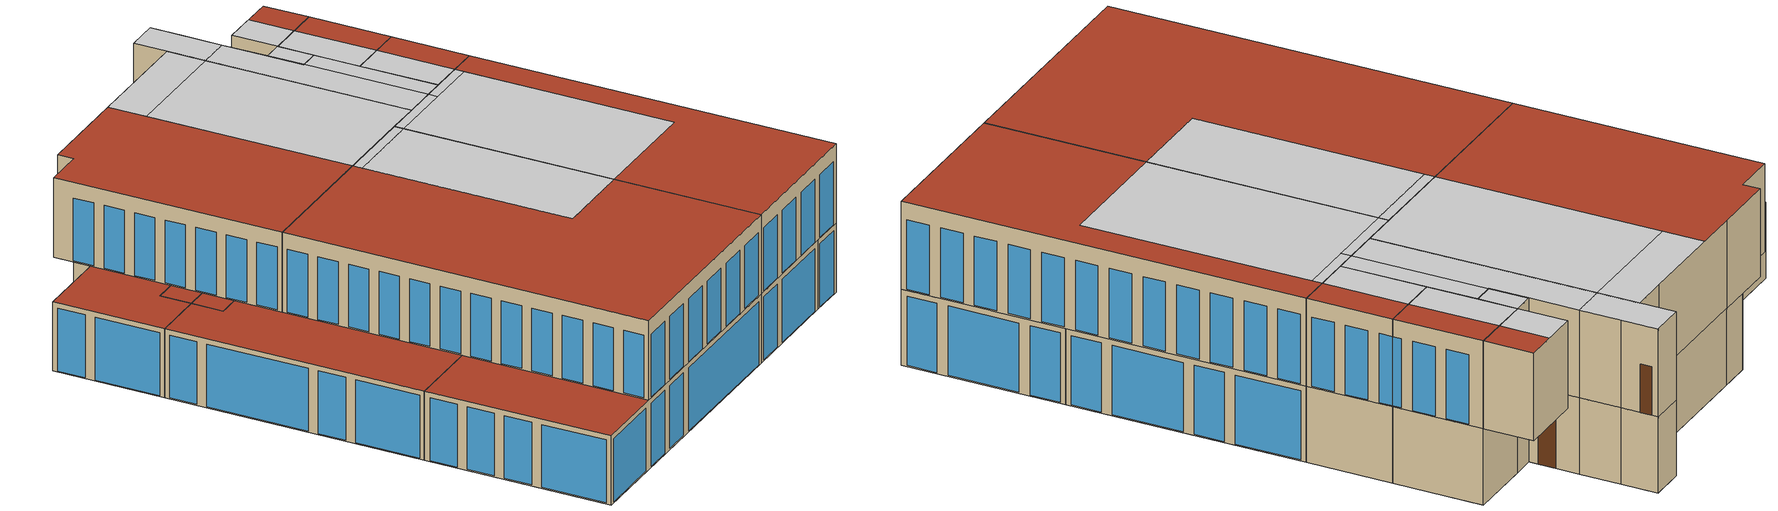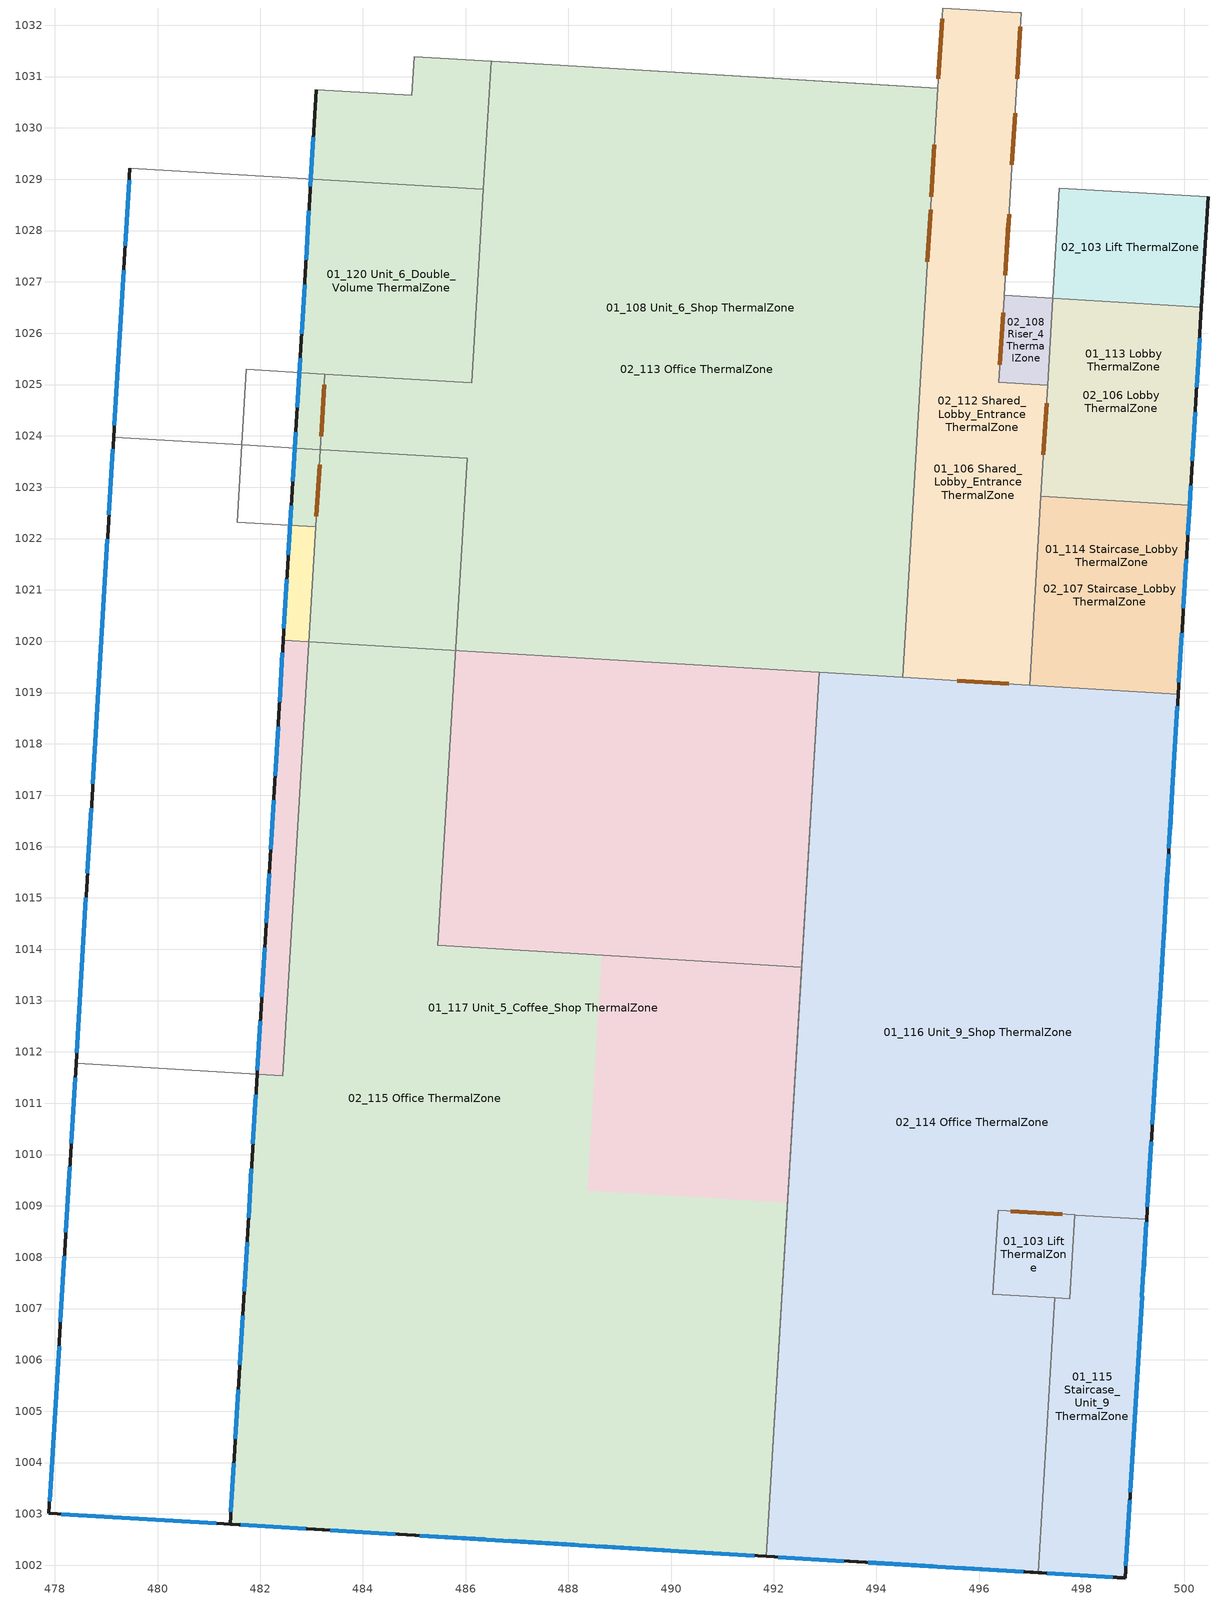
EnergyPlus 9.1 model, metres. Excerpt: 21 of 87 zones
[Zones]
01_103 Lift ThermalZone
 floor to 02_114 Office ThermalZone (Interior Floor): 496.27,1007.28 496.37,1008.91 497.87,1008.82 497.77,1007.19 z26.45
 wall to 01_115 Staircase_Unit_9 ThermalZone (Interior Wall): 497.47,1007.21 497.77,1007.19 497.87,1008.82 z23.15:26.45
 wall to 01_116 Unit_9_Shop ThermalZone (Interior Wall): 497.87,1008.82 496.37,1008.91 496.27,1007.28 497.47,1007.21 z23.15:26.45
 door inside: 497.62,1008.84 496.62,1008.9 z23.15:25.26
 ceiling to 00_111 Lift ThermalZone (Interior Floor): 497.77,1007.19 497.87,1008.82 496.37,1008.91 496.27,1007.28 z23.15
01_104 Riser_4 ThermalZone
 floor to 02_108 Riser_4 ThermalZone (Interior Floor): 496.39,1025.04 496.49,1026.74 497.44,1026.68 497.34,1024.98 z26.45
 wall to 01_102 Riser_3 ThermalZone (Interior Wall): 497.44,1026.68 496.49,1026.74 z23.15:26.45
 wall to 01_106 Shared_Lobby_Entrance ThermalZone (Interior Wall): 496.49,1026.74 496.49,1026.71 496.39,1025.04 497.34,1024.98 z23.15:26.45
 wall to 01_113 Lobby ThermalZone (Interior Wall): 497.34,1024.98 497.44,1026.68 z23.15:26.45
 ceiling to 00_119 Unit_1_Retail_MS ThermalZone (Interior Floor): 497.34,1024.98 497.44,1026.68 496.49,1026.74 496.39,1025.04 z23.15
01_106 Shared_Lobby_Entrance ThermalZone
 floor to 02_112 Shared_Lobby_Entrance ThermalZone (Interior Floor): 494.51,1019.29 495.29,1032.34 496.82,1032.24 496.39,1025.04 497.34,1024.98 496.98,1019.14 z26.45
 wall to 01_116 Unit_9_Shop ThermalZone (Interior Wall): 494.51,1019.29 496.98,1019.14 z23.15:26.45
 wall to 01_113 Lobby ThermalZone (Interior Wall): 497.21,1022.82 497.34,1024.98 z23.15:26.45
 wall to 01_114 Staircase_Lobby ThermalZone (Interior Wall): 496.98,1019.14 497.21,1022.82 z23.15:26.45
 wall to 01_101 Riser_2 ThermalZone (Interior Wall): 496.62,1028.88 496.73,1030.68 z23.15:26.45
 wall to 01_102 Riser_3 ThermalZone (Interior Wall): 496.49,1026.74 496.62,1028.88 z23.15:26.45
 wall to 01_105 Riser_1 ThermalZone (Interior Wall): 496.73,1030.68 496.82,1032.24 z23.15:26.45
 wall to 01_108 Unit_6_Shop ThermalZone (Interior Wall): 495.2,1030.77 494.51,1019.29 z23.15:26.45
 wall to 01_118 Unit_8_Restaurant ThermalZone (Interior Wall): 496.82,1032.24 496.79,1032.24 495.29,1032.34 495.2,1030.77 z23.15:26.45
 door inside: 497.25,1023.63 497.31,1024.64 / 496.51,1027.13 496.57,1028.14 / 495.06,1028.4 495,1027.39 / 495.27,1031.97 495.21,1030.96 z23.15:25.26
 ceiling to 00_108 Staircase_Unit_1 ThermalZone (Interior Floor): 496.73,1030.68 496.82,1032.24 495.29,1032.34 495.2,1030.77 z23.15
 ceiling to 00_119 Unit_1_Retail_MS ThermalZone (Interior Floor): 496.98,1019.14 497.34,1024.98 496.39,1025.04 496.73,1030.68 495.2,1030.77 494.51,1019.29 z23.15
01_108 Unit_6_Shop ThermalZone
 floor to 02_113 Office ThermalZone (Interior Floor): 483.17,1023.73 483.26,1025.2 486.12,1025.03 486.49,1031.3 495.2,1030.77 494.51,1019.29 485.8,1019.82 486.03,1023.56 z26.45
 floor to 02_115 Office ThermalZone (Interior Floor): 485.46,1014.08 485.8,1019.82 492.89,1019.39 492.55,1013.65 z26.45
 wall to 01_116 Unit_9_Shop ThermalZone (Interior Wall): 492.55,1013.65 492.89,1019.39 494.51,1019.29 z23.15:26.45
 wall to 01_117 Unit_5_Coffee_Shop ThermalZone (Interior Wall): 483.17,1023.73 483.2,1023.73 486.03,1023.56 485.46,1014.08 492.55,1013.65 z23.15:26.45
 wall to 01_107 Riser_Smoke ThermalZone (Interior Wall): 486.49,1031.3 486.34,1028.8 z23.15:26.45
 wall to 01_121 Lift ThermalZone (Interior Wall): 483.26,1025.2 483.17,1023.73 z23.15:26.45
 wall to 01_120 Unit_6_Double_Volume ThermalZone (Interior Wall): 486.34,1028.8 486.12,1025.03 483.26,1025.2 z23.15:26.45
 wall to 01_109 Staircase_Unit_8 ThermalZone (Interior Wall): 487.84,1031.21 486.52,1031.29 486.49,1031.3 z23.15:26.45
 wall to 01_118 Unit_8_Restaurant ThermalZone (Interior Wall): 495.2,1030.77 487.84,1031.21 z23.15:26.45
 door inside: 483.25,1025 483.19,1023.99 z23.15:25.26
 ceiling to 00_119 Unit_1_Retail_MS ThermalZone (Interior Floor): 486.03,1023.56 485.8,1019.82 494.51,1019.29 495.2,1030.77 486.49,1031.3 486.12,1025.03 483.26,1025.2 483.17,1023.73 z23.15
 ceiling to 00_129 Unit_1_Retail_MS ThermalZone (Interior Floor): 492.55,1013.65 492.89,1019.39 485.8,1019.82 485.46,1014.08 z23.15
01_113 Lobby ThermalZone
 floor to 02_106 Lobby ThermalZone (Interior Floor): 497.21,1022.82 497.44,1026.68 500.33,1026.51 500.1,1022.65 z26.45
 wall outside (Exterior Wall): 500.1,1022.65 500.33,1026.51 z23.15:26.45
 wall to 01_112 Lift ThermalZone (Interior Wall): 500.33,1026.51 497.44,1026.68 z23.15:26.45
 wall to 01_114 Staircase_Lobby ThermalZone (Interior Wall): 497.21,1022.82 500.1,1022.65 z23.15:26.45
 ceiling to 00_109 Lobby ThermalZone (Interior Floor): 500.1,1022.65 500.33,1026.51 497.44,1026.68 497.21,1022.82 z23.15
01_114 Staircase_Lobby ThermalZone
 floor to 02_107 Staircase_Lobby ThermalZone (Interior Floor): 496.98,1019.14 497.21,1022.82 500.1,1022.65 499.88,1018.97 z26.45
 wall outside (Exterior Wall): 499.88,1018.97 500.1,1022.65 z23.15:26.45
 wall to 01_116 Unit_9_Shop ThermalZone (Interior Wall): 496.98,1019.14 499.88,1018.97 z23.15:26.45
 ceiling to 00_128 Staircase_Lobby ThermalZone (Interior Floor): 499.88,1018.97 500.1,1022.65 497.21,1022.82 496.98,1019.14 z23.15
01_115 Staircase_Unit_9 ThermalZone
 floor to 02_114 Office ThermalZone (Interior Floor): 497.15,1001.86 497.47,1007.21 497.77,1007.19 497.87,1008.82 499.26,1008.74 498.85,1001.75 z26.45
 wall outside (Exterior Wall): 497.15,1001.85 498.85,1001.75 499.26,1008.74 z23.15:26.45
 wall to 01_116 Unit_9_Shop ThermalZone (Interior Wall): 497.47,1007.21 497.15,1001.85 / 499.26,1008.74 497.89,1008.82 497.87,1008.82 z23.15:26.45
 window: 497.33,1001.84 498.61,1001.77 / 498.86,1001.99 498.94,1003.26 / 499.17,1007.23 499.25,1008.5 / 498.96,1003.74 499.15,1006.76 z23.2:26.2
 ceiling to 00_113 Unit_2_Shop ThermalZone (Interior Floor): 498.85,1001.75 499.26,1008.74 497.87,1008.82 497.77,1007.19 497.47,1007.21 497.15,1001.85 z23.15
 roof outside (Roof): 497.15,1001.85 498.85,1001.75 497.15,1001.86 z26.45
01_116 Unit_9_Shop ThermalZone
 floor to 02_114 Office ThermalZone (Interior Floor): 491.86,1002.17 492.89,1019.39 499.88,1018.97 499.26,1008.74 496.37,1008.91 496.27,1007.28 497.47,1007.21 497.15,1001.86 z26.45
 wall outside (Exterior Wall): 491.86,1002.17 497.15,1001.85 / 499.26,1008.74 499.88,1018.97 z23.15:26.45
 wall to 01_117 Unit_5_Coffee_Shop ThermalZone (Interior Wall): 492.55,1013.65 491.86,1002.17 z23.15:26.45
 window: 493.84,1002.05 496.86,1001.87 / 492.09,1002.16 493.37,1002.08 / 499.59,1014.22 499.67,1015.49 / 499.28,1008.98 499.36,1010.25 / 499.7,1015.97 499.87,1018.74 / 499.38,1010.73 499.57,1013.75 z23.2:26.2
 ceiling to 00_110 Unit_4_Shop ThermalZone (Interior Floor): 499.58,1013.98 499.88,1018.97 496.98,1019.14 496.68,1014.15 z23.15
 ceiling to 00_112 Unit_3_Shop ThermalZone (Interior Floor): 499.26,1008.74 499.58,1013.98 496.68,1014.15 496.37,1008.91 z23.15
 ceiling to 00_113 Unit_2_Shop ThermalZone (Interior Floor): 497.15,1001.85 497.47,1007.21 496.27,1007.28 496,1002.8 491.91,1003.04 491.86,1002.17 z23.15
 ceiling to 00_129 Unit_1_Retail_MS ThermalZone (Interior Floor): 496.37,1008.91 496.98,1019.14 492.89,1019.39 492.28,1009.16 z23.15
 ceiling to 00_130 Unit_1_Retail_MS ThermalZone (Interior Floor): 496,1002.8 496.37,1008.91 492.28,1009.16 491.91,1003.04 z23.15
 roof outside (Roof): 497.15,1001.85 497.15,1001.86 491.86,1002.17 z26.45
01_117 Unit_5_Coffee_Shop ThermalZone
 floor to 02_113 Office ThermalZone (Interior Floor): 482.95,1019.99 483.17,1023.73 486.03,1023.56 485.8,1019.82 z26.45
 floor to 02_115 Office ThermalZone (Interior Floor): 481.41,1002.8 481.94,1011.57 482.44,1011.53 482.95,1019.99 485.8,1019.82 485.46,1014.08 492.55,1013.65 491.86,1002.17 z26.45
 wall outside (Exterior Wall): 478.41,1011.78 477.88,1003.01 491.86,1002.17 z23.15:26.45
 wall to 01_122 Lift ThermalZone (Interior Wall): 483.17,1023.73 483.08,1022.23 z23.15:26.45
 wall to 01_123 Unit_5_Double_Volume ThermalZone (Interior Wall): 483.08,1022.23 482.44,1011.53 478.41,1011.78 z23.15:26.45
 window: 483.36,1002.68 484.63,1002.61 / 481.61,1002.79 482.89,1002.71 / 478.12,1003 481.14,1002.82 / 485.11,1002.58 491.62,1002.19 / 478.08,1006.26 477.9,1003.25 / 478.18,1008.02 478.11,1006.74 / 478.29,1009.76 478.21,1008.49 / 478.39,1011.49 478.32,1010.22 z23.2:26.2
 door inside: 483.15,1023.44 483.09,1022.43 z23.15:25.26
 ceiling to 00_119 Unit_1_Retail_MS ThermalZone (Interior Floor): 485.8,1019.82 486.03,1023.56 483.17,1023.73 482.95,1019.99 z23.15
 ceiling to 00_123 Unit_5_Coffee_Shop ThermalZone (Interior Floor): 482.43,1011.44 482.44,1011.53 478.41,1011.78 478.4,1011.68 z23.15
 ceiling to 00_129 Unit_1_Retail_MS ThermalZone (Interior Floor): 492.28,1009.16 492.55,1013.65 485.46,1014.08 485.8,1019.82 482.95,1019.99 482.33,1009.76 z23.15
 ceiling to 00_130 Unit_1_Retail_MS ThermalZone (Interior Floor): 491.86,1002.17 492.28,1009.16 482.33,1009.76 482.43,1011.44 478.4,1011.68 477.88,1003.01 z23.15
 roof outside (Roof): 477.88,1003.01 481.41,1002.8 481.94,1011.57 478.41,1011.78 z26.45
01_120 Unit_6_Double_Volume ThermalZone
 floor to 02_113 Office ThermalZone (Interior Floor): 482.76,1025.23 482.99,1029 486.34,1028.8 486.12,1025.03 z26.45
 wall outside (Exterior Wall): 479.46,1029.21 479.14,1023.97 z23.15:26.45
 wall to 01_107 Riser_Smoke ThermalZone (Interior Wall): 486.34,1028.8 484.85,1028.89 z23.15:26.45
 wall to 01_119 Unit_7_Double_Volume ThermalZone (Interior Wall): 484.85,1028.89 479.46,1029.21 z23.15:26.45
 wall to 01_121 Lift ThermalZone (Interior Wall): 481.64,1023.82 481.73,1025.3 483.26,1025.2 z23.15:26.45
 wall to 01_123 Unit_5_Double_Volume ThermalZone (Interior Wall): 479.14,1023.97 481.64,1023.82 z23.15:26.45
 window: 479.44,1028.98 479.37,1027.7 / 479.34,1027.23 479.16,1024.21 z23.2:26.2
 ceiling to 00_119 Unit_1_Retail_MS ThermalZone (Interior Floor): 486.12,1025.03 486.15,1025.56 483.29,1025.73 483.26,1025.2 z23.15
 ceiling to 00_122 Unit_6_Shop ThermalZone (Interior Floor): 481.64,1023.82 481.73,1025.3 483.26,1025.2 483.29,1025.73 486.15,1025.56 486.34,1028.8 479.46,1029.21 479.14,1023.97 z23.15
 roof outside (Roof): 479.14,1023.97 481.64,1023.82 481.73,1025.3 482.76,1025.23 482.99,1029 479.46,1029.21 z26.45
01_121 Lift ThermalZone
 floor to 02_113 Office ThermalZone (Interior Floor): 482.67,1023.76 482.76,1025.23 483.26,1025.2 483.17,1023.73 z26.45
 wall to 01_122 Lift ThermalZone (Interior Wall): 481.64,1023.82 483.17,1023.73 z23.15:26.45
 ceiling to 00_121 Lift ThermalZone (Interior Floor): 483.17,1023.73 483.26,1025.2 481.73,1025.3 481.64,1023.82 z23.15
 roof outside (Roof): 481.64,1023.82 482.67,1023.76 482.76,1025.23 481.73,1025.3 z26.45
01_122 Lift ThermalZone
 floor to 02_113 Office ThermalZone (Interior Floor): 482.58,1022.26 482.67,1023.76 483.17,1023.73 483.08,1022.23 z26.45
 wall to 01_123 Unit_5_Double_Volume ThermalZone (Interior Wall): 481.64,1023.82 481.55,1022.32 483.08,1022.23 z23.15:26.45
 ceiling to 00_124 Lift ThermalZone (Interior Floor): 483.08,1022.23 483.17,1023.73 481.64,1023.82 481.55,1022.32 z23.15
 roof outside (Roof): 481.55,1022.32 482.58,1022.26 482.67,1023.76 481.64,1023.82 z26.45
01_123 Unit_5_Double_Volume ThermalZone
 floor to 02_113 Office ThermalZone (Interior Floor): 482.45,1020.02 482.58,1022.26 483.08,1022.23 482.95,1019.99 z26.45
 floor to 02_115 Office ThermalZone (Interior Floor): 481.94,1011.57 482.45,1020.02 482.95,1019.99 482.44,1011.53 z26.45
 wall outside (Exterior Wall): 479.14,1023.97 478.41,1011.78 z23.15:26.45
 window: 478.71,1016.75 478.63,1015.48 / 478.6,1015 478.42,1011.98 / 479.02,1021.99 478.74,1017.22 / 479.13,1023.74 479.05,1022.47 z23.2:26.2
 ceiling to 00_123 Unit_5_Coffee_Shop ThermalZone (Interior Floor): 482.44,1011.53 483.08,1022.23 481.55,1022.32 481.64,1023.82 479.14,1023.97 478.41,1011.78 z23.15
 roof outside (Roof): 478.41,1011.78 481.94,1011.57 482.58,1022.26 481.55,1022.32 481.64,1023.82 479.14,1023.97 z26.45
02_103 Lift ThermalZone
 wall outside (Exterior Wall): 500.33,1026.51 500.46,1028.65 z26.45:30.25
 wall to 02_106 Lobby ThermalZone (Interior Wall): 497.44,1026.68 500.33,1026.51 z26.45:30.25
 wall to 02_105 Riser_3 ThermalZone (Interior Wall): 497.57,1028.83 497.44,1026.68 z26.45:30.25
 wall to 02_110 Void ThermalZone (Interior Wall): 500.46,1028.65 497.57,1028.83 z26.45:30.25
 ceiling to 01_112 Lift ThermalZone (Interior Floor): 500.33,1026.51 500.46,1028.65 497.57,1028.83 497.44,1026.68 z26.45
 ceiling to RF_103 Plant_Entrance ThermalZone (Ceiling): 497.44,1026.68 498.98,1026.59 499.11,1028.73 497.57,1028.83 z30.25
 roof outside (Roof): 498.98,1026.59 500.33,1026.51 500.46,1028.65 499.11,1028.73 z30.25
02_106 Lobby ThermalZone
 wall outside (Exterior Wall): 500.1,1022.65 500.33,1026.51 z26.45:30.25
 wall to 02_107 Staircase_Lobby ThermalZone (Interior Wall): 497.21,1022.82 500.1,1022.65 z26.45:30.25
 wall to 02_108 Riser_4 ThermalZone (Interior Wall): 497.44,1026.68 497.34,1024.98 z26.45:30.25
 wall to 02_112 Shared_Lobby_Entrance ThermalZone (Interior Wall): 497.34,1024.98 497.21,1022.82 z26.45:30.25
 window: 500.24,1024.94 500.3,1025.9 / 500.15,1023.51 500.21,1024.46 / 500.1,1022.65 500.12,1023.03 z26.5:29.5
 door inside: 497.31,1024.64 497.25,1023.63 z26.45:28.56
 ceiling to RF_103 Plant_Entrance ThermalZone (Ceiling): 497.21,1022.82 498.75,1022.73 498.98,1026.59 497.44,1026.68 z30.25
 roof outside (Roof): 498.75,1022.73 500.1,1022.65 500.33,1026.51 498.98,1026.59 z30.25
02_107 Staircase_Lobby ThermalZone
 wall outside (Exterior Wall): 499.88,1018.97 500.1,1022.65 z26.45:30.25
 wall to 02_114 Office ThermalZone (Interior Wall): 496.98,1019.14 499.88,1018.97 z26.45:30.25
 wall to 02_112 Shared_Lobby_Entrance ThermalZone (Interior Wall): 497.21,1022.82 496.98,1019.14 z26.45:30.25
 window: 500.07,1022.08 500.1,1022.65 / 499.98,1020.64 500.04,1021.6 / 499.89,1019.21 499.95,1020.16 z26.5:29.5
 ceiling to RF_103 Plant_Entrance ThermalZone (Ceiling): 496.98,1019.14 498.53,1019.05 498.75,1022.73 497.21,1022.82 z30.25
 roof outside (Roof): 498.53,1019.05 499.88,1018.97 500.1,1022.65 498.75,1022.73 z30.25
02_108 Riser_4 ThermalZone
 wall to 02_105 Riser_3 ThermalZone (Interior Wall): 497.44,1026.68 496.49,1026.74 z26.45:30.25
 wall to 02_112 Shared_Lobby_Entrance ThermalZone (Interior Wall): 496.49,1026.74 496.49,1026.71 496.39,1025.04 497.34,1024.98 z26.45:30.25
 door inside: 496.47,1026.39 496.41,1025.39 z26.45:28.56
 ceiling to RF_102 Unit_1_Plant_Area ThermalZone (Ceiling): 496.39,1025.04 496.41,1025.04 496.51,1026.74 496.49,1026.74 z30.25
 ceiling to RF_103 Plant_Entrance ThermalZone (Ceiling): 496.41,1025.04 497.34,1024.98 497.44,1026.68 496.51,1026.74 z30.25
02_112 Shared_Lobby_Entrance ThermalZone
 wall to 02_114 Office ThermalZone (Interior Wall): 494.51,1019.29 496.98,1019.14 z26.45:30.25
 wall to 02_104 Riser_2 ThermalZone (Interior Wall): 496.62,1028.88 496.73,1030.68 z26.45:30.25
 wall to 02_105 Riser_3 ThermalZone (Interior Wall): 496.49,1026.74 496.62,1028.88 z26.45:30.25
 wall to 02_109 Riser_1 ThermalZone (Interior Wall): 496.73,1030.68 496.82,1032.24 z26.45:30.25
 wall to 02_113 Office ThermalZone (Interior Wall): 495.2,1030.77 494.51,1019.29 z26.45:30.25
 wall to 02_117 Unit_8_Office ThermalZone (Interior Wall): 496.82,1032.24 496.79,1032.24 495.29,1032.34 495.2,1030.77 z26.45:30.25
 door inside: 495.57,1019.23 496.58,1019.17 / 496.64,1029.28 496.7,1030.29 / 496.52,1027.31 496.58,1028.32 / 496.74,1030.96 496.8,1031.97 / 495.13,1029.67 495.07,1028.66 / 495.28,1032.13 495.22,1031.12 z26.45:28.56
 ceiling to RF_101 Mechanical_Plantroom_1 ThermalZone (Ceiling): 495.09,1028.98 496.62,1028.88 496.82,1032.24 495.29,1032.34 z30.25
 ceiling to RF_102 Unit_1_Plant_Area ThermalZone (Ceiling): 494.51,1019.29 496.06,1019.2 496.41,1025.04 496.39,1025.04 496.62,1028.88 495.09,1028.98 z30.25
 ceiling to RF_103 Plant_Entrance ThermalZone (Ceiling): 496.06,1019.2 496.98,1019.14 497.34,1024.98 496.41,1025.04 z30.25
02_113 Office ThermalZone
 wall outside (Exterior Wall): 483.09,1030.74 482.45,1020.02 z26.45:30.25
 wall to 02_100 Staircase_Unit_8 ThermalZone (Interior Wall): 487.84,1031.21 485,1031.39 z26.45:30.25
 wall to 02_102 Riser_Smoke ThermalZone (Interior Wall): 485,1031.39 484.95,1030.63 483.09,1030.74 z26.45:30.25
 wall to 02_114 Office ThermalZone (Interior Wall): 492.89,1019.39 494.51,1019.29 z26.45:30.25
 wall to 02_115 Office ThermalZone (Interior Wall): 482.45,1020.02 492.89,1019.39 z26.45:30.25
 wall to 02_116 Unit_8_Office ThermalZone (Interior Wall): 493.58,1030.87 487.84,1031.21 z26.45:30.25
 wall to 02_117 Unit_8_Office ThermalZone (Interior Wall): 495.2,1030.77 493.58,1030.87 z26.45:30.25
 window: 483.03,1029.82 482.98,1028.86 / 482.95,1028.38 482.89,1027.43 / 482.86,1026.94 482.8,1025.99 / 482.78,1025.51 482.72,1024.56 / 482.69,1024.08 482.63,1023.12 / 482.6,1022.64 482.55,1021.69 / 482.52,1021.21 482.46,1020.25 z26.5:29.5
 ceiling to 01_107 Riser_Smoke ThermalZone (Interior Floor): 486.34,1028.8 486.49,1031.3 485,1031.39 484.85,1028.89 z26.45
 ceiling to 01_119 Unit_7_Double_Volume ThermalZone (Interior Floor): 484.85,1028.89 484.95,1030.63 483.09,1030.74 482.99,1029 z26.45
 ceiling to RF_101 Mechanical_Plantroom_1 ThermalZone (Ceiling): 489.58,1029.31 495.09,1028.98 495.2,1030.77 489.69,1031.1 z30.25
 ceiling to RF_102 Unit_1_Plant_Area ThermalZone (Ceiling): 489,1019.62 494.51,1019.29 495.09,1028.98 489.58,1029.31 z30.25
 roof outside (Roof): 482.45,1020.02 489,1019.62 489.69,1031.1 485,1031.39 484.95,1030.63 483.09,1030.74 z30.25
02_114 Office ThermalZone
 wall outside (Exterior Wall): 491.86,1002.17 498.85,1001.75 499.88,1018.97 z26.45:30.25
 wall to 02_115 Office ThermalZone (Interior Wall): 492.89,1019.39 491.86,1002.17 z26.45:30.25
 window: 492.09,1002.16 493.37,1002.08 / 493.84,1002.05 495.11,1001.98 / 495.59,1001.95 496.86,1001.87 / 497.33,1001.85 498.61,1001.77 / 499.63,1014.9 499.69,1015.85 / 499.38,1010.6 499.43,1011.55 / 499.03,1004.86 499.09,1005.81 / 498.95,1003.42 499,1004.37 / 499.55,1013.47 499.61,1014.42 / 499.29,1009.16 499.35,1010.11 / 499.2,1007.73 499.26,1008.68 / 499.12,1006.29 499.18,1007.24 / 498.86,1001.99 498.92,1002.94 / 499.81,1017.77 499.86,1018.72 / 499.72,1016.34 499.78,1017.29 / 499.46,1012.03 499.52,1012.99 z26.5:29.5
 ceiling to RF_100 Mechanical_Plantroom_2 ThermalZone (Ceiling): 492.27,1009.06 497.91,1008.72 498.5,1018.6 492.86,1018.94 z30.25
 ceiling to RF_102 Unit_1_Plant_Area ThermalZone (Ceiling): 492.86,1018.94 496.03,1018.75 496.06,1019.2 492.89,1019.39 z30.25
 ceiling to RF_103 Plant_Entrance ThermalZone (Ceiling): 496.03,1018.75 498.5,1018.6 498.53,1019.05 496.06,1019.2 z30.25
 roof outside (Roof): 491.86,1002.17 498.85,1001.75 499.88,1018.97 498.53,1019.05 497.91,1008.72 492.27,1009.06 z30.25
02_115 Office ThermalZone
 wall outside (Exterior Wall): 482.45,1020.02 481.41,1002.8 491.86,1002.17 z26.45:30.25
 window: 483.36,1002.68 484.63,1002.61 / 481.61,1002.79 482.89,1002.71 / 490.35,1002.26 491.62,1002.19 / 488.6,1002.37 489.87,1002.29 / 486.85,1002.47 488.13,1002.4 / 485.1,1002.58 486.38,1002.5 / 482.43,1019.77 482.37,1018.82 / 481.66,1006.86 481.6,1005.9 / 481.57,1005.42 481.51,1004.47 / 481.48,1003.99 481.43,1003.04 / 482.34,1018.34 482.29,1017.38 / 482.26,1016.9 482.2,1015.95 / 482.17,1015.47 482.12,1014.51 / 482.09,1014.03 482.03,1013.08 / 482,1012.6 481.94,1011.64 / 481.91,1011.16 481.86,1010.21 / 481.83,1009.73 481.77,1008.77 / 481.74,1008.29 481.68,1007.34 z26.5:29.5
 ceiling to RF_100 Mechanical_Plantroom_2 ThermalZone (Ceiling): 488.38,1009.29 492.27,1009.06 492.86,1018.94 488.97,1019.17 z30.25
 ceiling to RF_102 Unit_1_Plant_Area ThermalZone (Ceiling): 488.97,1019.17 492.86,1018.94 492.89,1019.39 489,1019.62 z30.25
 roof outside (Roof): 481.41,1002.8 491.86,1002.17 492.27,1009.06 488.38,1009.29 489,1019.62 482.45,1020.02 z30.25
[Building]
bldg-1
[Site:Location]
SAN_FRANCISCO: Latitude {deg}=37.62; Longitude {deg}=-122.38; Time Zone {hr}=-8; Elevation {m}=5
[Construction]
Ceiling; Exterior Wall; Interior Floor; Interior Wall; Roof: 
[Zone]
01_103 Lift ThermalZone; 01_104 Riser_4 ThermalZone; 01_106 Shared_Lobby_Entrance ThermalZone; 01_108 Unit_6_Shop ThermalZone; 01_113 Lobby ThermalZone; 01_114 Staircase_Lobby ThermalZone; 01_115 Staircase_Unit_9 ThermalZone; 01_116 Unit_9_Shop ThermalZone; 01_117 Unit_5_Coffee_Shop ThermalZone; 01_120 Unit_6_Double_Volume ThermalZone; 01_121 Lift ThermalZone; 01_122 Lift ThermalZone; 01_123 Unit_5_Double_Volume ThermalZone; 02_103 Lift ThermalZone; 02_106 Lobby ThermalZone; 02_107 Staircase_Lobby ThermalZone; 02_108 Riser_4 ThermalZone; 02_112 Shared_Lobby_Entrance ThermalZone; 02_113 Office ThermalZone; 02_114 Office ThermalZone; 02_115 Office ThermalZone
